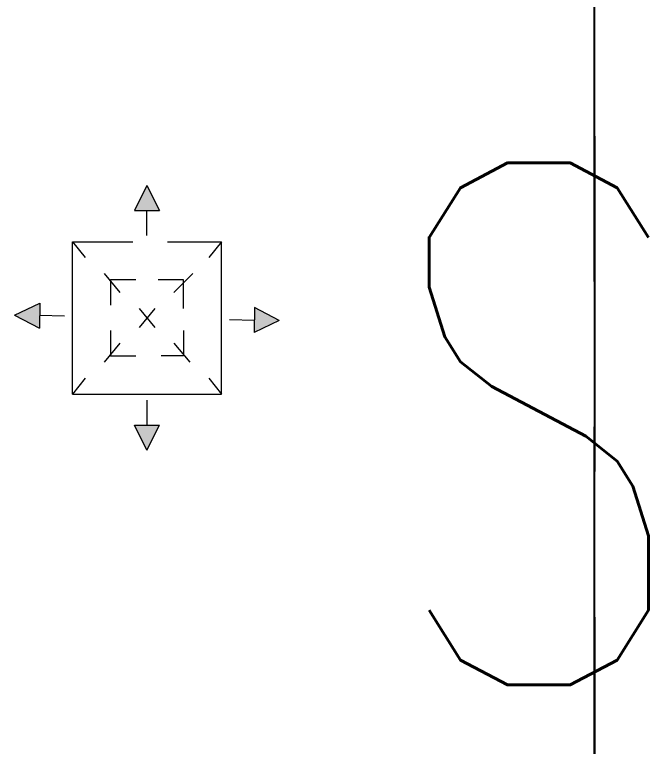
# Model space of a CAD drawing. Header units: millimetres. Extents: x -92759 to 184353, y -15225 to 86714.
# Drawn here: x -36871.8 to -36446.8, y 28619.6 to 29110.1 of the extents above; entities that cross this region are included whole.
import ezdxf

# ---------------------------------------------------------------- set-up
doc = ezdxf.new("R2010")
doc.units = ezdxf.units.MM
doc.linetypes.add('IDA - Hidden 065', pattern=[322.5, 225, -97.5])
for name, color, linetype in [('0-1', 9, 'Continuous'), ('E-LIGHT----E', 1, 'Continuous'), ('M-ACMV_FCU', 5, 'Continuous')]:
    doc.layers.add(name, color=color, linetype=linetype)
doc.layers.add('A-_DETA----_E-3', color=1, linetype='IDA - Hidden 065', true_color=0xff0000)
doc.layers.add('M-ACMV_FAG', color=3, linetype='Continuous', lineweight=25)
doc.styles.add('T3', font='simplex.shx', dxfattribs={"width": 0.7, "height": 300})

# ---------------------------------------------------------------- blocks, each defined once
blk = doc.blocks.new('A$Cb2bf8f38')
at = {"layer": 'A-_DETA----_E-3'}
for p, q in [((6450, -1900), (6450, -4900)), ((6450, -4900), (6450, -1900)), ((6450, -4900), (6450, -1900))]:
    blk.add_line(p, q, dxfattribs=at)
blk = doc.blocks.new('L1S-W')
at = {"layer": 'E-LIGHT----E', "color": 1, "lineweight": 18, "style": 'T3', "width": 0.7}
blk.add_text('S', height=350, dxfattribs=at).set_placement((-161.61, 396.41))
blk = doc.blocks.new('EL_B8_L1_R4')
at = {"layer": 'E-LIGHT----E', "color": 0}
blk.add_blockref('L1S-W', (17262.23, -44835.22), dxfattribs=at)
blk = doc.blocks.new('A$C5d7f204f')
at = {"layer": 'M-ACMV_FAG', "lineweight": 0}
h = blk.add_hatch(color=3, dxfattribs=at)
h.dxf.hatch_style = 1
h.paths.add_polyline_path([(0, 88.76), (-8.38, 72), (8.38, 72)])
h = blk.add_hatch(color=3, dxfattribs=at)
h.dxf.hatch_style = 1
h.paths.add_polyline_path([(-72.17, -6.86), (-71.81, 9.89), (-88.74, 1.87)])
h = blk.add_hatch(color=3, dxfattribs=at)
h.dxf.hatch_style = 1
h.paths.add_polyline_path([(88.74, -1.87), (72.17, 6.86), (71.81, -9.89)])
h = blk.add_hatch(color=3, dxfattribs=at)
h.dxf.hatch_style = 1
h.paths.add_polyline_path([(8.38, -72), (-8.38, -72), (0, -88.76)])
at = {"layer": 'M-ACMV_FAG', "color": 3, "lineweight": 0}
for p, q in [((0, 88.76), (-8.38, 72)), ((0, 88.76), (8.38, 72)), ((-8.38, 72), (8.38, 72)), ((0, 55.25), (0, 72)), ((-88.74, 1.87), (-71.81, 9.89)), ((-71.81, 9.89), (-72.17, -6.86)), ((72.17, 6.86), (71.81, -9.89)), ((88.74, -1.87), (72.17, 6.86)), ((-88.74, 1.87), (-72.17, -6.86)), ((-55.24, 1.16), (-71.99, 1.52)), ((55.24, -1.16), (71.99, -1.52)), ((88.74, -1.87), (71.81, -9.89)), ((0, -55.25), (0, -72)), ((-8.38, -72), (8.38, -72)), ((0, -88.76), (-8.38, -72)), ((0, -88.76), (8.38, -72))]:
    blk.add_line(p, q, dxfattribs=at)
for points in [[(-41.49, -40.43), (-50, -51.06), (-50, 51.06), (-9.57, 51.06)], [(-50, -51.06), (50, -51.06), (50, 51.06)], [(-50, 51.06), (-41.49, 40.43)], [(13.83, 51.06), (50, 51.06), (41.49, 40.43)], [(-28.72, 29.79), (-18.09, 17.02)], [(30.85, 29.79), (18.09, 17.02)], [(-7.45, 25.53), (-24.47, 25.53), (-24.47, 8.51)], [(24.47, 6.38), (24.47, 25.53), (7.45, 25.53)], [(5.32, 6.38), (-5.32, -6.38)], [(-5.32, 6.38), (5.32, -6.38)], [(-24.47, -8.51), (-24.47, -25.53), (-7.45, -25.53)], [(24.47, -8.51), (24.47, -25.53), (9.57, -25.53)], [(-18.09, -17.02), (-28.72, -29.79)], [(18.09, -17.02), (28.72, -29.79)], [(41.49, -40.43), (50, -51.06)]]:
    blk.add_lwpolyline(points, dxfattribs=at)
blk = doc.blocks.new('ACMV_B8L1_R9')
at = {"layer": 'M-ACMV_FAG', "lineweight": 5}
blk.add_blockref('A$C5d7f204f', (253020, -81047.76, 9.9), dxfattribs=at)

msp = doc.modelspace()

# ---------------------------------------------------------------- block references
at = {"layer": '0-1'}
msp.add_blockref('A$Cb2bf8f38', (-42933.02, 32541.24), dxfattribs=at)

# ---------------------------------------------------------------- next in the draw order: block references
at = {"color": 0}
msp.add_blockref('EL_B8_L1_R4', (-53725.95, 73099.58), dxfattribs=at)

# ---------------------------------------------------------------- next in the draw order: block references
at = {"layer": 'M-ACMV_FCU', "color": 5}
msp.add_blockref('ACMV_B8L1_R9', (-289803.02, 109954.6), dxfattribs=at)

doc.saveas('drawing.dxf')
